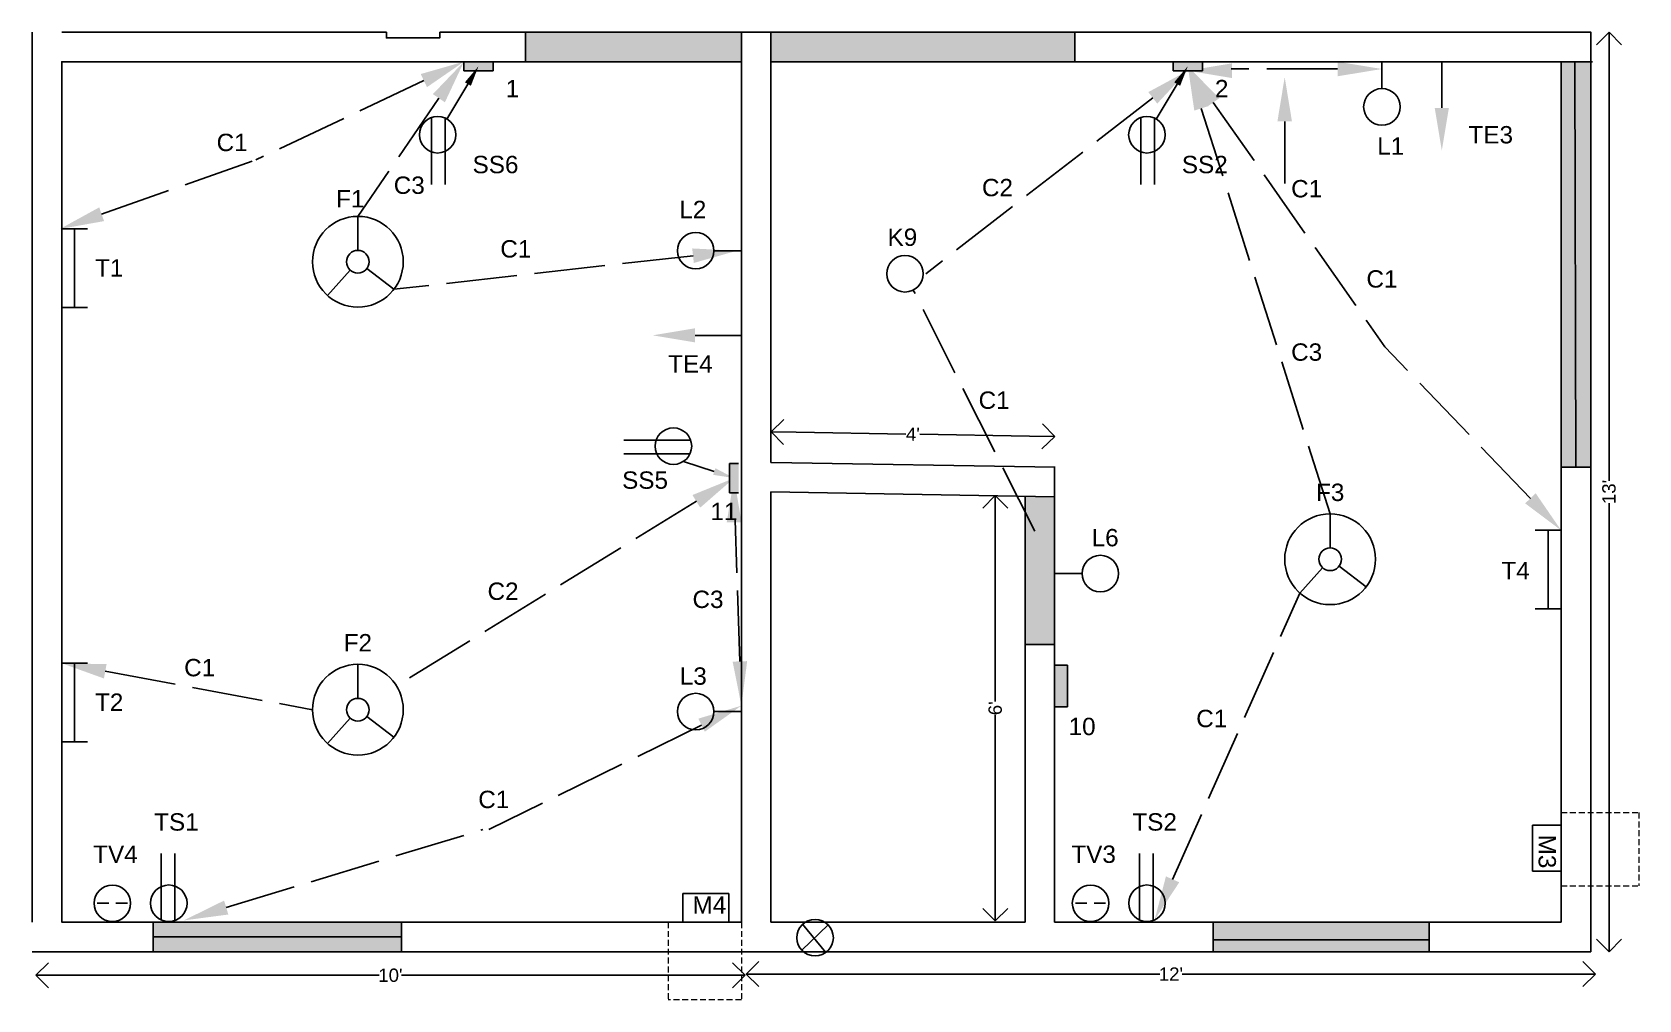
# Model space of a CAD drawing. Header units: inches. Extents: x 676 to 948, y 2750 to 2914.
import ezdxf
from ezdxf import colors
from ezdxf.entities.mleader import LeaderData, LeaderLine
from ezdxf.math import Vec2, Vec3

# ---------------------------------------------------------------- set-up
doc = ezdxf.new("R2010")
doc.units = ezdxf.units.IN
doc.header["$MEASUREMENT"] = 0
doc.linetypes.add('ACAD_ISO02W100', pattern=[15, 12, -3])
doc.linetypes.add('DASHEDX2', pattern=[1.5, 1, -0.5])
doc.layers.add('Layer1', color=7, linetype='DASHEDX2', lineweight=5)
doc.styles.get("Standard").update_dxf_attribs({"font": 'arial.ttf'})

# ---------------------------------------------------------------- blocks, each defined once
blk = doc.blocks.new('_Open90')
at = {"color": 0, "linetype": 'ByBlock', "lineweight": -2}
for p, q in [((0, 0), (-1, 0)), ((-0.5, 0.5), (0, 0)), ((0, 0), (-0.5, -0.5))]:
    blk.add_line(p, q, dxfattribs=at)

msp = doc.modelspace()

# ---------------------------------------------------------------- hatches: boundary and pattern name
at = {"true_color": 0x999b37}
h = msp.add_hatch(color=55, dxfattribs=at)
h.dxf.hatch_style = 1
h.paths.add_polyline_path([(796.24, 2914.02), (759.74, 2914.02), (759.74, 2909.02), (796.24, 2909.02)])
h.paths.add_polyline_path([(852.68, 2914.02), (801.24, 2914.02), (801.24, 2909.02), (852.68, 2909.02)])
at = {"true_color": 0xadddf7}
h = msp.add_hatch(color=141, dxfattribs=at)
h.dxf.hatch_style = 1
h.paths.add_polyline_path([(738.74, 2763.38), (696.74, 2763.38), (696.74, 2760.88), (738.74, 2760.88)])
h.paths.add_polyline_path([(738.74, 2760.88), (696.74, 2760.88), (696.74, 2758.38), (738.74, 2758.38)])
h.paths.add_polyline_path([(912.58, 2763.38), (876.08, 2763.38), (876.08, 2760.38), (912.58, 2760.38)])
h.paths.add_polyline_path([(912.58, 2760.38), (876.08, 2760.38), (876.08, 2758.38), (912.58, 2758.38)])
h.paths.add_polyline_path([(937.24, 2909.02), (934.93, 2909.02), (934.93, 2840.38), (937.43, 2840.38)])
h.paths.add_polyline_path([(939.93, 2909.02), (937.24, 2909.02), (937.43, 2840.38), (939.93, 2840.38)])
at = {"true_color": 0x939598}
h = msp.add_hatch(color=252, dxfattribs=at)
h.dxf.hatch_style = 1
h.paths.add_polyline_path([(754.24, 2907.49), (754.24, 2909.02), (749.3, 2909.02), (749.3, 2907.49)])
h = msp.add_hatch(color=252, dxfattribs=at)
h.dxf.hatch_style = 1
h.paths.add_polyline_path([(874.24, 2907.49), (874.24, 2909.02), (869.3, 2909.02), (869.3, 2907.49)])
h = msp.add_hatch(color=252, dxfattribs=at)
h.dxf.hatch_style = 1
h.paths.add_polyline_path([(794.24, 2836.07), (795.77, 2836.07), (795.77, 2841.01), (794.24, 2841.01)])
at = {"true_color": 0x999b37}
h = msp.add_hatch(color=55, dxfattribs=at)
h.dxf.hatch_style = 1
h.paths.add_polyline_path([(849.24, 2835.38), (844.24, 2835.46), (844.24, 2810.38), (849.24, 2810.38)])
at = {"true_color": 0x939598}
h = msp.add_hatch(color=252, dxfattribs=at)
h.dxf.hatch_style = 1
h.paths.add_polyline_path([(851.43, 2806.88), (849.24, 2806.88), (849.24, 2799.82), (851.43, 2799.82)])

# ---------------------------------------------------------------- linework, layer by layer
for p, q in [((676.24, 2914.02), (676.24, 2908.02)), ((676.24, 2908.02), (676.24, 2914.02)), ((676.24, 2914.02), (676.24, 2908.02)), ((676.24, 2908.02), (676.24, 2914.02)), ((676.24, 2914.02), (676.24, 2907.52)), ((676.24, 2907.52), (676.24, 2914.02)), ((676.24, 2914.02), (676.24, 2908.02)), ((676.24, 2908.02), (676.24, 2914.02)), ((676.24, 2914.02), (676.24, 2908.02)), ((676.24, 2908.02), (676.24, 2914.02)), ((676.24, 2914.02), (676.24, 2908.02)), ((676.24, 2908.02), (676.24, 2914.02)), ((676.24, 2914.02), (676.24, 2908.02)), ((736.18, 2913.04), (745.2, 2913.04)), ((745.2, 2913.04), (736.18, 2913.04)), ((736.18, 2913.04), (745.2, 2913.04)), ((745.2, 2913.04), (736.18, 2913.04)), ((736.18, 2913.04), (745.2, 2913.04)), ((745.2, 2913.04), (736.18, 2913.04)), ((736.18, 2913.04), (745.2, 2913.04)), ((745.2, 2913.04), (736.18, 2913.04)), ((736.18, 2913.04), (745.2, 2913.04)), ((745.2, 2913.04), (736.18, 2913.04)), ((736.18, 2913.04), (745.2, 2913.04)), ((745.2, 2913.04), (736.18, 2913.04)), ((759.74, 2914.02), (759.74, 2909.02)), ((796.24, 2763.38), (796.24, 2914.02)), ((801.24, 2841.2), (801.24, 2914.02)), ((852.68, 2914.02), (852.68, 2909.02)), ((749.3, 2909.02), (749.3, 2907.49)), ((754.24, 2907.49), (754.24, 2909.02)), ((759.74, 2909.02), (788.74, 2909.02)), ((788.74, 2909.02), (759.74, 2909.02)), ((759.74, 2909.02), (788.74, 2909.02)), ((788.74, 2909.02), (759.74, 2909.02)), ((759.74, 2909.02), (788.74, 2909.02)), ((788.74, 2909.02), (759.74, 2909.02)), ((759.74, 2909.02), (788.74, 2909.02)), ((788.74, 2909.02), (759.74, 2909.02)), ((759.74, 2909.02), (788.74, 2909.02)), ((788.74, 2909.02), (759.74, 2909.02)), ((759.74, 2909.02), (788.74, 2909.02)), ((788.74, 2909.02), (759.74, 2909.02)), ((759.74, 2909.02), (788.74, 2909.02)), ((788.74, 2909.02), (759.74, 2909.02)), ((801.24, 2909.02), (852.68, 2909.02)), ((852.68, 2909.02), (801.24, 2909.02)), ((801.24, 2909.02), (852.68, 2909.02)), ((852.68, 2909.02), (801.24, 2909.02)), ((801.24, 2909.02), (852.68, 2909.02)), ((852.68, 2909.02), (801.24, 2909.02)), ((869.3, 2909.02), (869.3, 2907.49)), ((874.24, 2907.49), (874.24, 2909.02)), ((904.61, 2909.1), (904.61, 2904.46)), ((934.24, 2909.02), (940.24, 2909.02)), ((937.43, 2840.38), (937.24, 2909.02)), ((943.03, 2909.77), (943.03, 2838.09)), ((754.24, 2907.49), (749.3, 2907.49)), ((874.24, 2907.49), (869.3, 2907.49)), ((743.81, 2888.24), (743.81, 2899.57)), ((746.14, 2899.46), (746.14, 2888.24)), ((863.81, 2888.24), (863.81, 2899.57)), ((866.14, 2899.46), (866.14, 2888.24)), ((731.35, 2877.08), (731.35, 2882.84)), ((681.24, 2880.7), (685.63, 2880.7)), ((683.43, 2880.7), (683.43, 2867.41)), ((796.24, 2877.02), (791.6, 2877.02)), ((730.06, 2873.73), (726.22, 2869.44)), ((732.87, 2873.99), (737.44, 2870.49)), ((681.24, 2867.41), (685.63, 2867.41)), ((805.5, 2846.31), (824.08, 2845.99)), ((776.33, 2844.98), (787.65, 2844.98)), ((845, 2845.63), (826.42, 2845.95)), ((787.55, 2842.66), (776.33, 2842.66)), ((795.77, 2841.01), (794.24, 2841.01)), ((794.24, 2836.07), (794.24, 2841.01)), ((801.33, 2841.2), (801.24, 2841.2)), ((849.33, 2840.38), (801.33, 2841.2)), ((849.24, 2835.38), (849.24, 2840.38)), ((934.93, 2840.38), (939.93, 2840.38)), ((794.24, 2836.07), (795.77, 2836.07)), ((801.24, 2763.38), (801.24, 2836.2)), ((849.24, 2835.38), (801.24, 2836.2)), ((844.24, 2763.38), (844.24, 2835.38)), ((849.24, 2763.38), (849.24, 2835.38)), ((849.24, 2835.38), (849.24, 2810.38)), ((849.24, 2810.38), (849.24, 2835.38)), ((849.24, 2835.38), (849.24, 2810.38)), ((849.24, 2810.38), (849.24, 2835.38)), ((849.24, 2835.38), (849.24, 2810.38)), ((849.24, 2810.38), (849.24, 2835.38)), ((849.24, 2835.38), (849.24, 2810.38)), ((849.24, 2810.38), (849.24, 2835.38)), ((849.24, 2835.38), (849.24, 2810.38)), ((849.24, 2810.38), (849.24, 2835.38)), ((849.24, 2835.38), (849.24, 2810.38)), ((849.24, 2810.38), (849.24, 2835.38)), ((849.24, 2835.38), (849.24, 2810.38)), ((849.24, 2810.38), (849.24, 2835.38)), ((849.24, 2835.38), (849.24, 2810.38)), ((849.24, 2810.38), (849.24, 2835.38)), ((849.24, 2835.38), (849.24, 2810.38)), ((849.24, 2810.38), (849.24, 2835.38)), ((849.24, 2835.38), (849.24, 2810.38)), ((849.24, 2810.38), (849.24, 2835.38)), ((849.24, 2835.38), (849.24, 2810.38)), ((849.24, 2810.38), (849.24, 2835.38)), ((849.24, 2835.38), (849.24, 2810.38)), ((849.24, 2810.38), (849.24, 2835.38)), ((849.24, 2835.38), (849.24, 2810.38)), ((849.24, 2810.38), (849.24, 2835.38)), ((943.03, 2762.63), (943.03, 2834.31)), ((839.19, 2831.33), (839.19, 2800.71)), ((895.85, 2826.72), (895.85, 2832.48)), ((930.54, 2829.7), (934.93, 2829.7)), ((932.74, 2829.7), (932.74, 2816.41)), ((849.24, 2822.38), (853.88, 2822.38)), ((894.57, 2823.37), (890.73, 2819.08)), ((897.38, 2823.63), (901.95, 2820.13)), ((930.54, 2816.41), (934.93, 2816.41)), ((849.24, 2810.38), (844.24, 2810.38)), ((681.24, 2807.2), (685.63, 2807.2)), ((683.43, 2807.2), (683.43, 2793.91)), ((731.35, 2801.26), (731.35, 2807.02)), ((851.43, 2806.88), (849.24, 2806.88)), ((851.43, 2806.88), (851.43, 2799.82)), ((730.06, 2797.91), (726.22, 2793.62)), ((732.87, 2798.17), (737.44, 2794.67)), ((796.24, 2799.02), (791.6, 2799.02)), ((839.19, 2767.83), (839.19, 2798.45)), ((849.24, 2799.82), (851.43, 2799.82)), ((681.24, 2793.91), (685.63, 2793.91)), ((934.93, 2779.77), (930.1, 2779.77)), ((930.1, 2779.77), (930.1, 2772.02)), ((698.07, 2763.77), (698.07, 2774.99)), ((700.4, 2774.99), (700.4, 2763.67)), ((863.57, 2763.77), (863.57, 2774.99)), ((865.9, 2774.99), (865.9, 2763.67)), ((930.1, 2772.02), (934.93, 2772.02)), ((786.34, 2768.21), (786.34, 2763.38)), ((794.09, 2768.21), (786.34, 2768.21)), ((794.09, 2763.38), (794.09, 2768.21)), ((687.26, 2766.57), (689.21, 2766.57)), ((690.42, 2766.57), (692.37, 2766.57)), ((852.76, 2766.57), (854.71, 2766.57)), ((855.92, 2766.57), (857.87, 2766.57)), ((696.74, 2763.38), (696.74, 2758.38)), ((738.74, 2763.38), (738.74, 2758.38)), ((806.44, 2758.66), (810.92, 2762.91)), ((806.59, 2763.01), (810.51, 2758.25)), ((876.08, 2763.38), (876.08, 2758.38)), ((912.58, 2763.38), (912.58, 2758.38)), ((696.74, 2760.88), (738.74, 2760.88)), ((876.08, 2760.38), (912.58, 2760.38)), ((681.11, 2754.38), (734.97, 2754.38)), ((792.61, 2754.38), (738.75, 2754.38)), ((801.32, 2754.59), (867.02, 2754.59)), ((936.5, 2754.59), (870.8, 2754.59))]:
    msp.add_line(p, q)
for points in [[(676.24, 2758.38), (939.93, 2758.38), (939.93, 2914.02), (745.2, 2914.02)], [(676.24, 2914.02), (676.24, 2763.38)], [(736.18, 2914.02), (681.24, 2914.02)], [(745.2, 2914.02), (745.2, 2913.04), (736.18, 2913.04), (736.18, 2914.02)], [(796.24, 2909.02), (681.24, 2909.02), (681.24, 2763.38), (796.24, 2763.38)], [(849.24, 2763.38), (934.93, 2763.38), (934.93, 2909.02), (801.24, 2909.02)], [(801.24, 2763.38), (844.24, 2763.38)]]:
    msp.add_lwpolyline(points)
at = {"linetype": 'ByBlock', "lineweight": -2}
for points in [[(914.74, 2901.19), (914.74, 2909.02)], [(749.96, 2905.23), (746.43, 2899.31)], [(869.96, 2905.23), (866.43, 2899.31)], [(788.41, 2862.7), (796.24, 2862.7)], [(791.66, 2839.65), (786.45, 2841.37)]]:
    msp.add_lwpolyline(points, dxfattribs=at)
at = {"linetype": 'ACAD_ISO02W100', "lineweight": -2}
for points in [[(845.87, 2829.57), (825.31, 2870.36)], [(788.62, 2834.61), (737.89, 2803.37)]]:
    msp.add_lwpolyline(points, dxfattribs=at)
for centre, radius in [((904.61, 2901.37), 3.09), ((744.85, 2896.65), 3.09), ((864.85, 2896.65), 3.09), ((731.35, 2875.16), 7.68), ((788.51, 2877.02), 3.09), ((731.35, 2875.16), 1.92), ((823.92, 2873.12), 3.09), ((784.74, 2843.94), 3.09), ((895.85, 2824.8), 7.68), ((856.97, 2822.38), 3.09), ((895.85, 2824.8), 1.92), ((731.35, 2799.34), 7.68), ((731.35, 2799.34), 1.92), ((788.51, 2799.02), 3.09), ((689.82, 2766.57), 3.09), ((699.36, 2766.58), 3.09), ((855.32, 2766.57), 3.09), ((864.86, 2766.58), 3.09), ((808.71, 2760.75), 3.09)]:
    msp.add_circle(centre, radius)
for points in [[(879.27, 2906.24), (871.77, 2907.49), (879.27, 2908.74)], [(749.46, 2905.53), (751.77, 2908.26), (750.47, 2904.93)], [(869.46, 2905.53), (871.77, 2908.26), (870.47, 2904.93)], [(915.94, 2901.19), (914.74, 2893.99), (913.54, 2901.19)], [(788.41, 2861.5), (781.21, 2862.7), (788.41, 2863.9)], [(787.96, 2835.67), (795.01, 2838.54), (789.28, 2833.54)], [(791.84, 2840.21), (795.01, 2838.54), (791.47, 2839.09)], [(793.76, 2831.04), (795.01, 2838.54), (796.26, 2831.04)], [(846.98, 2830.14), (849.24, 2822.88), (844.75, 2829.01)]]:
    msp.add_solid(points)
at = {"layer": 'Layer1'}
for p, q in [((934.93, 2781.92), (948.08, 2781.92)), ((948.08, 2781.92), (948.08, 2769.54)), ((934.93, 2769.54), (948.08, 2769.54)), ((783.86, 2763.38), (783.86, 2750.22)), ((796.24, 2763.38), (796.24, 2750.22)), ((796.24, 2750.22), (783.86, 2750.22))]:
    msp.add_line(p, q, dxfattribs=at)

# ---------------------------------------------------------------- block references
at = {"xscale": 4.25, "yscale": 4.25, "zscale": 4.25}
for p, rotation in [((943.03, 2914.02), 90), ((801.25, 2846.38), 179.0182865241524), ((849.25, 2845.56), 359.0182865241524), ((839.19, 2835.58), 90), ((839.19, 2763.58), 270), ((943.03, 2758.38), 270), ((676.86, 2754.38), 180), ((797.07, 2754.59), 180)]:
    msp.add_blockref('_Open90', p, dxfattribs=dict(at, rotation=rotation))
for p in [(796.86, 2754.38), (940.75, 2754.59)]:
    msp.add_blockref('_Open90', p, dxfattribs=at)

# ---------------------------------------------------------------- texts
at = {"char_height": 2.94, "attachment_point": 1}
for s, width, heights, insert in [('{\\C242;\\c2564301;2}', 4.1661, [0], (876.36, 2905.93)), ('{\\C242;\\c2564301;1}', 4.1661, [0], (756.36, 2905.93)), ('{\\C9;\\c11196847;TE3}', 4.1661, [0], (919.26, 2898.12)), ('C1', 4.1661, [0], (707.45, 2896.82)), ('L1', 4.1661, [0], (903.81, 2896.21)), ('SS6', 10.2502, [3.04], (750.76, 2893.08)), ('SS2', 10.2502, [3.04], (870.76, 2893.08)), ('F1', 4.1661, [0], (727.67, 2887.28)), ('C3', 4.1661, [0], (737.42, 2889.58)), ('C2', 4.1661, [0], (836.94, 2889.18)), ('C1', 4.1661, [0], (889.25, 2888.99)), ('L2', 4.1661, [0], (785.74, 2885.47)), ('C1', 4.1661, [0], (755.45, 2878.81)), ('K9', 4.1661, [0], (820.97, 2880.78)), ('T1', 4.1661, [0], (686.88, 2875.58)), ('C1', 4.1661, [0], (901.99, 2873.72)), ('C3', 4.1661, [0], (889.25, 2861.34)), ('{\\C9;\\c11196847;TE4}', 4.1661, [0], (783.85, 2859.34)), ('C1', 4.1661, [0], (836.37, 2853.2)), ('SS5', 9.7634, [3.04], (776.06, 2839.67)), ('F3', 4.1661, [0], (893.46, 2837.6)), ('{\\C242;\\c2564301;11}', 4.1661, [2.95], (791.01, 2834.36)), ('L6', 4.1661, [0], (855.5, 2829.93)), ('T4', 4.1661, [0], (924.83, 2824.36)), ('C2', 4.1661, [0], (753.29, 2820.86)), ('C3', 4.1661, [0], (787.97, 2819.49)), ('F2', 4.1661, [0], (728.95, 2812.14)), ('C1', 4.1661, [0], (701.96, 2807.93)), ('L3', 4.1661, [0], (785.82, 2806.5)), ('T2', 4.1661, [0], (686.88, 2802.08)), ('{\\C242;\\c2564301;10}', 4.1661, [0], (851.6, 2797.97)), ('C1', 4.1661, [0], (873.19, 2799.32)), ('C1', 4.1661, [0], (751.72, 2785.62)), ('TS1', 4.1661, [0], (696.89, 2781.81)), ('TS2', 4.1661, [0], (862.39, 2781.81)), ('{\\C254;\\c13822935;TV4}', 4.1661, [0], (686.57, 2776.35)), ('{\\C254;\\c13822935;TV3}', 4.1661, [0], (852.07, 2776.35)), ('{\\C114;\\c4758291;M4}', 4.1661, [0], (787.97, 2767.75))]:
    msp.add_mtext_dynamic_manual_height_columns(s, width=width, gutter_width=0.49, heights=heights, dxfattribs=dict(at, insert=insert))
at = {"char_height": 2.25, "attachment_point": 5}
for s, insert, rotation in [("\\A1;4'", (825.25, 2845.97), 359.0183), ("\\A1;13'", (943.03, 2836.2), 90), ("\\A1;6'", (839.19, 2799.58), 90)]:
    msp.add_mtext(s, dxfattribs=dict(at, insert=insert, rotation=rotation))
at = {"insert": (934.05, 2778.19), "char_height": 2.94, "attachment_point": 1, "rotation": 270}
msp.add_mtext_dynamic_manual_height_columns('{\\C114;\\c4758291;M3}', width=4.1661, gutter_width=0.49, heights=[0], dxfattribs=at)
at = {"char_height": 2.25, "attachment_point": 5}
for s, insert in [("\\A1;10'", (736.86, 2754.38)), ("\\A1;12'", (868.91, 2754.59))]:
    msp.add_mtext(s, dxfattribs=dict(at, insert=insert))

# ---------------------------------------------------------------- leaders
ml = msp.add_multileader_mtext('Standard')
ml.set_content('')
ml.set_leader_properties(linetype='ACAD_ISO02W100')
ml.build(insert=Vec2(0, 0))
ml.multileader.update_dxf_attribs({"has_dogleg": 0, "dogleg_length": 0.36, "arrow_head_size": 7.5, "scale": 30})
ctx = ml.context
ctx.base_point, ctx.scale, ctx.char_height, ctx.arrow_head_size, ctx.landing_gap_size, ctx.plane_origin = Vec3(714.11, 2892.41), 30, 5.4, 7.5, 2.7, Vec3(749.3, 2909.02)
notes = []
notes.append((ctx, [(0, (1, 1, 0), (724.91, 2892.41), (-1, 0), 10.8, [(0, [(749.3, 2909.02)], 0, [])])]))
ctx.mtext, ml.multileader.dxf.content_type = None, 0
ml = msp.add_multileader_mtext('Standard')
ml.set_content('')
ml.set_leader_properties(linetype='ACAD_ISO02W100')
ml.build(insert=Vec2(0, 0))
ml.multileader.update_dxf_attribs({"has_dogleg": 0, "dogleg_length": 0.36, "arrow_head_size": 7.5, "scale": 30})
ctx = ml.context
ctx.base_point, ctx.scale, ctx.char_height, ctx.arrow_head_size, ctx.landing_gap_size, ctx.plane_origin = Vec3(731.35, 2882.84), 30, 5.4, 7.5, 2.7, Vec3(749.3, 2909.02)
notes.append((ctx, [(0, (1, 1, 0), (742.15, 2882.84), (-1, 0), 10.8, [(0, [(749.3, 2909.02)], 0, [])])]))
ctx.mtext, ml.multileader.dxf.content_type = None, 0
ml = msp.add_multileader_mtext('Standard')
ml.set_content('')
ml.set_leader_properties(linetype='ACAD_ISO02W100')
ml.build(insert=Vec2(0, 0))
ml.multileader.update_dxf_attribs({"has_dogleg": 0, "dogleg_length": 0.36, "arrow_head_size": 7.5, "scale": 30})
ctx = ml.context
ctx.base_point, ctx.scale, ctx.char_height, ctx.arrow_head_size, ctx.landing_gap_size, ctx.plane_origin = Vec3(879.11, 2907.78), 30, 5.4, 7.5, 2.7, Vec3(904.61, 2907.78)
notes.append((ctx, [(0, (1, 1, 0), (889.91, 2907.78), (-1, 0), 10.8, [(0, [(904.61, 2907.78)], 0, [])])]))
ctx.mtext, ml.multileader.dxf.content_type = None, 0
ml = msp.add_multileader_mtext('Standard')
ml.set_content('')
ml.set_leader_properties(linetype='ACAD_ISO02W100')
ml.build(insert=Vec2(0, 0))
ml.multileader.update_dxf_attribs({"has_dogleg": 0, "dogleg_length": 0.36, "arrow_head_size": 7.5, "scale": 30})
ctx = ml.context
ctx.base_point, ctx.scale, ctx.char_height, ctx.arrow_head_size, ctx.landing_gap_size, ctx.plane_origin = Vec3(827.42, 2873.12), 30, 5.4, 7.5, 2.7, Vec3(871.77, 2907.49)
notes.append((ctx, [(0, (1, 1, 0), (838.22, 2873.12), (-1, 0), 10.8, [(0, [(871.77, 2907.49)], 0, [])])]))
ctx.mtext, ml.multileader.dxf.content_type = None, 0
ml = msp.add_multileader_mtext('Standard')
ml.set_content('')
ml.set_leader_properties(linetype='ACAD_ISO02W100')
ml.build(insert=Vec2(0, 0))
ml.multileader.update_dxf_attribs({"has_dogleg": 0, "dogleg_length": 0.36, "arrow_head_size": 7.5, "scale": 30})
ctx = ml.context
ctx.base_point, ctx.scale, ctx.char_height, ctx.arrow_head_size, ctx.landing_gap_size, ctx.plane_origin = Vec3(905.09, 2860.78), 30, 5.4, 7.5, 2.7, Vec3(871.77, 2908.26)
notes.append((ctx, [(0, (1, 1, 0), (894.29, 2860.78), (1, 0), 10.8, [(0, [(871.77, 2908.26)], 0, [])])]))
ctx.mtext, ml.multileader.dxf.content_type = None, 0
ml = msp.add_multileader_mtext('Standard')
ml.set_content('')
ml.set_leader_properties(linetype='ACAD_ISO02W100')
ml.build(insert=Vec2(0, 0))
ml.multileader.update_dxf_attribs({"has_dogleg": 0, "dogleg_length": 0.36, "arrow_head_size": 7.5, "scale": 30})
ctx = ml.context
ctx.base_point, ctx.scale, ctx.char_height, ctx.arrow_head_size, ctx.landing_gap_size, ctx.plane_origin = Vec3(895.85, 2832.48), 30, 5.4, 7.5, 2.7, Vec3(871.77, 2908.26)
notes.append((ctx, [(0, (1, 1, 0), (885.05, 2832.48), (1, 0), 10.8, [(0, [(871.77, 2908.26)], 0, [])])]))
ctx.mtext, ml.multileader.dxf.content_type = None, 0
ml = msp.add_multileader_mtext('Standard')
ml.set_content('')
ml.set_leader_properties(linetype='ACAD_ISO02W100')
ml.build(insert=Vec2(0, 0))
ml.multileader.update_dxf_attribs({"has_dogleg": 0, "dogleg_length": 0.36, "arrow_head_size": 7.5, "scale": 30})
ctx = ml.context
ctx.base_point, ctx.scale, ctx.char_height, ctx.arrow_head_size, ctx.landing_gap_size, ctx.plane_origin = Vec3(888.16, 2888.4), 30, 5.4, 7.5, 2.7, Vec3(888.16, 2906.4)
notes.append((ctx, [(0, (1, 1, 0), (877.36, 2888.4), (1, 0), 10.8, [(0, [(888.16, 2906.4)], 0, [])])]))
ctx.mtext, ml.multileader.dxf.content_type = None, 0
ml = msp.add_multileader_mtext('Standard')
ml.set_content('')
ml.set_leader_properties(linetype='ACAD_ISO02W100')
ml.build(insert=Vec2(0, 0))
ml.multileader.update_dxf_attribs({"has_dogleg": 0, "dogleg_length": 0.36, "arrow_head_size": 7.5, "scale": 30})
ctx = ml.context
ctx.base_point, ctx.scale, ctx.char_height, ctx.arrow_head_size, ctx.landing_gap_size, ctx.plane_origin = Vec3(714.11, 2892.41), 30, 5.4, 7.5, 2.7, Vec3(680.93, 2880.7)
notes.append((ctx, [(0, (1, 1, 0), (703.31, 2892.41), (1, 0), 10.8, [(0, [(680.93, 2880.7)], 0, [])])]))
ctx.mtext, ml.multileader.dxf.content_type = None, 0
ml = msp.add_multileader_mtext('Standard')
ml.set_content('')
ml.set_leader_properties(linetype='ACAD_ISO02W100')
ml.build(insert=Vec2(0, 0))
ml.multileader.update_dxf_attribs({"has_dogleg": 0, "dogleg_length": 0.36, "arrow_head_size": 7.5, "scale": 30})
ctx = ml.context
ctx.base_point, ctx.scale, ctx.char_height, ctx.arrow_head_size, ctx.landing_gap_size, ctx.plane_origin = Vec3(737.44, 2870.49), 30, 5.4, 7.5, 2.7, Vec3(795.51, 2877.02)
notes.append((ctx, [(0, (1, 1, 0), (748.24, 2870.49), (-1, 0), 10.8, [(0, [(795.51, 2877.02)], 0, [])])]))
ctx.mtext, ml.multileader.dxf.content_type = None, 0
ml = msp.add_multileader_mtext('Standard')
ml.set_content('')
ml.set_leader_properties(linetype='ACAD_ISO02W100')
ml.build(insert=Vec2(0, 0))
ml.multileader.update_dxf_attribs({"has_dogleg": 0, "dogleg_length": 0.36, "arrow_head_size": 7.5, "scale": 30})
ctx = ml.context
ctx.base_point, ctx.scale, ctx.char_height, ctx.arrow_head_size, ctx.landing_gap_size, ctx.plane_origin = Vec3(905.09, 2860.78), 30, 5.4, 7.5, 2.7, Vec3(934.93, 2829.7)
notes.append((ctx, [(0, (1, 1, 0), (915.89, 2860.78), (-1, 0), 10.8, [(0, [(934.93, 2829.7)], 0, [])])]))
ctx.mtext, ml.multileader.dxf.content_type = None, 0
ml = msp.add_multileader_mtext('Standard')
ml.set_content('')
ml.set_leader_properties(linetype='ACAD_ISO02W100')
ml.build(insert=Vec2(0, 0))
ml.multileader.update_dxf_attribs({"has_dogleg": 0, "dogleg_length": 0.36, "arrow_head_size": 7.5, "scale": 30})
ctx = ml.context
ctx.base_point, ctx.scale, ctx.char_height, ctx.arrow_head_size, ctx.landing_gap_size, ctx.plane_origin = Vec3(795.17, 2831.41), 30, 5.4, 7.5, 2.7, Vec3(796.24, 2800.02)
notes.append((ctx, [(0, (1, 1, 0), (805.97, 2831.41), (-1, 0), 10.8, [(0, [(796.24, 2800.02)], 0, [])])]))
ctx.mtext, ml.multileader.dxf.content_type = None, 0
ml = msp.add_multileader_mtext('Standard')
ml.set_content('')
ml.set_leader_properties(linetype='ACAD_ISO02W100')
ml.build(insert=Vec2(0, 0))
ml.multileader.update_dxf_attribs({"has_dogleg": 0, "dogleg_length": 0.36, "arrow_head_size": 7.5, "scale": 30})
ctx = ml.context
ctx.base_point, ctx.scale, ctx.char_height, ctx.arrow_head_size, ctx.landing_gap_size, ctx.plane_origin = Vec3(890.73, 2819.08), 30, 5.4, 7.5, 2.7, Vec3(866.15, 2763.77)
notes.append((ctx, [(0, (1, 1, 0), (879.93, 2819.08), (1, 0), 10.8, [(0, [(866.15, 2763.77)], 0, [])])]))
ctx.mtext, ml.multileader.dxf.content_type = None, 0
ml = msp.add_multileader_mtext('Standard')
ml.set_content('')
ml.set_leader_properties(linetype='ACAD_ISO02W100')
ml.build(insert=Vec2(0, 0))
ml.multileader.update_dxf_attribs({"has_dogleg": 0, "dogleg_length": 0.36, "arrow_head_size": 7.5, "scale": 30})
ctx = ml.context
ctx.base_point, ctx.scale, ctx.char_height, ctx.arrow_head_size, ctx.landing_gap_size, ctx.plane_origin = Vec3(723.67, 2799.34), 30, 5.4, 7.5, 2.7, Vec3(681.24, 2807.2)
notes.append((ctx, [(0, (1, 1, 0), (712.87, 2799.34), (1, 0), 10.8, [(0, [(681.24, 2807.2)], 0, [])])]))
ctx.mtext, ml.multileader.dxf.content_type = None, 0
ml = msp.add_multileader_mtext('Standard')
ml.set_content('')
ml.set_leader_properties(linetype='ACAD_ISO02W100')
ml.build(insert=Vec2(0, 0))
ml.multileader.update_dxf_attribs({"has_dogleg": 0, "dogleg_length": 0.36, "arrow_head_size": 7.5, "scale": 30})
ctx = ml.context
ctx.base_point, ctx.scale, ctx.char_height, ctx.arrow_head_size, ctx.landing_gap_size, ctx.plane_origin = Vec3(753.49, 2779.05), 30, 5.4, 7.5, 2.7, Vec3(796.24, 2800.02)
notes.append((ctx, [(0, (1, 1, 0), (764.29, 2779.05), (-1, 0), 10.8, [(0, [(796.24, 2800.02)], 0, [])])]))
ctx.mtext, ml.multileader.dxf.content_type = None, 0
ml = msp.add_multileader_mtext('Standard')
ml.set_content('')
ml.set_leader_properties(linetype='ACAD_ISO02W100')
ml.build(insert=Vec2(0, 0))
ml.multileader.update_dxf_attribs({"has_dogleg": 0, "dogleg_length": 0.36, "arrow_head_size": 7.5, "scale": 30})
ctx = ml.context
ctx.base_point, ctx.scale, ctx.char_height, ctx.arrow_head_size, ctx.landing_gap_size, ctx.plane_origin = Vec3(752.49, 2779.05), 30, 5.4, 7.5, 2.7, Vec3(701.9, 2763.67)
notes.append((ctx, [(0, (1, 1, 0), (741.69, 2779.05), (1, 0), 10.8, [(0, [(701.9, 2763.67)], 0, [])])]))
ctx.mtext, ml.multileader.dxf.content_type = None, 0
for ctx, leaders in notes:
    for number, flags, end, landing, length, lines in leaders:
        leader = LeaderData()
        leader.index, (leader.has_last_leader_line, leader.has_dogleg_vector, leader.attachment_direction) = number, flags
        leader.last_leader_point, leader.dogleg_vector, leader.dogleg_length = Vec3(end), Vec3(landing), length
        for number, points, colour, breaks in lines:
            line = LeaderLine()
            line.index, line.vertices, line.color, line.breaks = number, Vec3.list(points), colors.encode_raw_color(colour), breaks
            leader.lines.append(line)
        ctx.leaders.append(leader)

doc.saveas('drawing.dxf')
